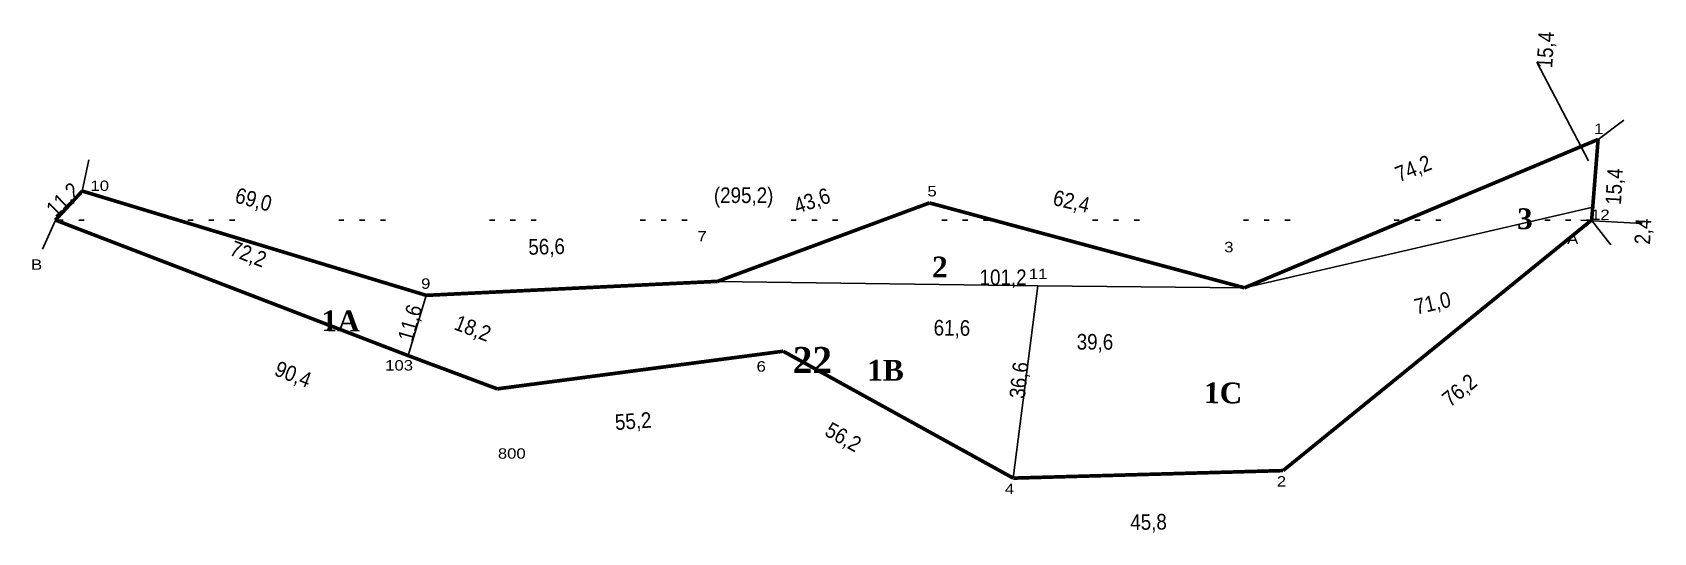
# Model space of a CAD drawing. Header units: metres. Extents: x 91 to 403, y 296 to 392.
import ezdxf
from ezdxf.enums import TextEntityAlignment as Align

# ---------------------------------------------------------------- set-up
doc = ezdxf.new("R2010")
doc.units = ezdxf.units.M
doc.linetypes.add('CHAINLINE', pattern=[29, -10, 1, -3, 1, -3, 1, -10])
doc.layers.add('BOUNDARY', color=1, linetype='Continuous', lineweight=100)
for name, color, linetype in [('BOUNDARY_DIMENSIONS', 220, 'Continuous'), ('CHAIN_LINES', 251, 'CHAINLINE'), ('CHAINLINE_DIMENSIONS', 251, 'Continuous'), ('DIMENSIONS', 200, 'Continuous'), ('SEPARATION_LINE', 7, 'Continuous'), ('STONES', 7, 'Continuous'), ('SUBDIVISION', 130, 'Continuous'), ('SUBDIVISION_LINES', 3, 'Continuous'), ('SURVEY_NUMBER', 1, 'Continuous')]:
    doc.layers.add(name, color=color, linetype=linetype)
doc.styles.add('TIMES_NEW_ROMAN', font='timesbd.ttf')

msp = doc.modelspace()

# ---------------------------------------------------------------- linework, layer by layer
at = {"layer": 'BOUNDARY', "const_width": 0.7}
for points in [[(324.47, 343.08), (392.5, 371.62)], [(392.5, 371.62), (391.47, 358.59)], [(95.75, 356.11), (100.92, 361.69)], [(100.92, 361.69), (167.09, 341.63)], [(223.13, 344.32), (263.87, 359.41)], [(263.87, 359.41), (324.47, 343.08)], [(391.47, 358.59), (391.26, 356.11)], [(163.58, 330.05), (95.75, 356.11)], [(391.26, 356.11), (331.91, 307.92)], [(167.09, 341.63), (223.13, 344.32)], [(235.75, 330.88), (180.74, 323.64)], [(280, 306.47), (235.75, 330.88)], [(180.74, 323.64), (163.58, 330.05)], [(331.91, 307.92), (280, 306.47)]]:
    msp.add_lwpolyline(points, dxfattribs=at)
at = {"layer": 'CHAIN_LINES', "linetype": 'CHAINLINE'}
msp.add_lwpolyline([(391.26, 356.11), (95.75, 356.11)], dxfattribs=at)
at = {"layer": 'SEPARATION_LINE'}
for points in [[(392.5, 371.62), (397.46, 375.34)], [(100.92, 361.69), (102.16, 367.69)], [(95.75, 356.11), (93.27, 350.52)], [(391.26, 356.11), (394.98, 351.35)]]:
    msp.add_lwpolyline(points, dxfattribs=at)
at = {"layer": 'SUBDIVISION_LINES'}
for points in [[(390.64, 367.48), (380.71, 386.5)], [(380.71, 386.5), (380.92, 386.09)], [(381.13, 386.09), (380.71, 386.5)], [(380.92, 386.09), (381.13, 386.09)], [(324.47, 343.08), (391.47, 358.59)], [(389.19, 356.11), (400.98, 355.48)], [(400.98, 355.48), (400.36, 355.69)], [(400.36, 355.69), (400.36, 355.48)], [(400.36, 355.48), (400.98, 355.48)], [(223.13, 344.32), (284.76, 343.49)], [(284.76, 343.49), (280, 306.47)], [(284.76, 343.49), (324.47, 343.08)], [(167.09, 341.63), (163.58, 330.05)]]:
    msp.add_lwpolyline(points, dxfattribs=at)

# ---------------------------------------------------------------- texts
at = {"layer": 'BOUNDARY_DIMENSIONS', "width": 0.9}
for s, rotation, p in [('15,4', 86.8636, (382.36, 388.83)), ('74,2', 21.6055, (356.94, 366.05)), ('15,4', 86.8636, (395.59, 362.57)), ('11,2', 44.493, (97.24, 360.08)), ('69,0', -14.9027, (133.88, 360.07)), ('43,6', 18.8861, (241.29, 359.85)), ('62,4', -12.9614, (291.21, 359.71)), ('2,4', 86.9471, (401.11, 353.93)), ('56,6', 1.266, (190.24, 351.01)), ('90,4', -21.3295, (141.49, 326.44)), ('76,2', 39.0626, (365.83, 323.39)), ('55,2', 4.0856, (206.89, 317.45)), ('56,2', -29.5214, (247.32, 314.38)), ('45,8', 0.8952, (306.02, 298.04))]:
    msp.add_text(s, height=3, rotation=rotation, dxfattribs=at).set_placement(p, align=Align.MIDDLE_CENTER)
at = {"layer": 'CHAINLINE_DIMENSIONS', "width": 0.9}
msp.add_text('(295,2)', height=3, dxfattribs=at).set_placement((228.14, 360.89), align=Align.MIDDLE_CENTER)
at = {"layer": 'DIMENSIONS', "width": 0.9}
for s, rotation, p in [('72,2', -21.1135, (132.87, 349.6)), ('71,0', 12.9946, (360.64, 340.16)), ('11,6', 73.94, (163.95, 336.34)), ('18,2', -20.8068, (176.05, 335.3)), ('61,6', -0.5968, (268.21, 335.38)), ('39,6', -0.2938, (295.72, 332.69)), ('36,6', 83.746, (281.1, 325.31))]:
    msp.add_text(s, height=3, rotation=rotation, dxfattribs=at).set_placement(p, align=Align.MIDDLE_CENTER)
msp.add_text('101,2', height=3, dxfattribs=at).set_placement((278.05, 345.1), align=Align.MIDDLE_CENTER)
at = {"layer": 'STONES', "width": 1.2}
for s, p in [('1', (392.63, 373.67)), ('10', (104.28, 362.71)), ('5', (264.39, 361.66)), ('7', (220.14, 352.99)), ('3', (321.47, 350.92)), ('B', (92.14, 347.55)), ('11', (284.79, 345.75)), ('9', (166.99, 343.89)), ('103', (161.87, 328.17)), ('800', (183.54, 311.21)), ('2', (331.59, 305.85)), ('4', (279.28, 304.39))]:
    msp.add_text(s, height=2, dxfattribs=at).set_placement(p, align=Align.MIDDLE_CENTER)
for s, rotation, p in [('12', -0.5256, (392.94, 357.13)), ('A', -0.6095, (387.63, 352.52)), ('9', -180, (231.53, 327.96))]:
    msp.add_text(s, height=2, rotation=rotation, dxfattribs=at).set_placement(p, align=Align.MIDDLE_CENTER)
at = {"layer": 'SUBDIVISION', "style": 'TIMES_NEW_ROMAN'}
for s, p in [('3', (378.41, 356.37)), ('2', (265.89, 347.08)), ('1B', (255.42, 327.21))]:
    msp.add_text(s, height=4, dxfattribs=at).set_placement(p, align=Align.MIDDLE_CENTER)
for s, rotation, p in [('1A', -0.4584, (150.63, 336.72)), ('1C', -0.5509, (320.38, 322.87))]:
    msp.add_text(s, height=4, rotation=rotation, dxfattribs=at).set_placement(p, align=Align.MIDDLE_CENTER)
at = {"layer": 'SURVEY_NUMBER', "style": 'TIMES_NEW_ROMAN'}
msp.add_text('22', height=5, dxfattribs=at).set_placement((241.36, 329.19), align=Align.MIDDLE_CENTER)

doc.saveas('drawing.dxf')
